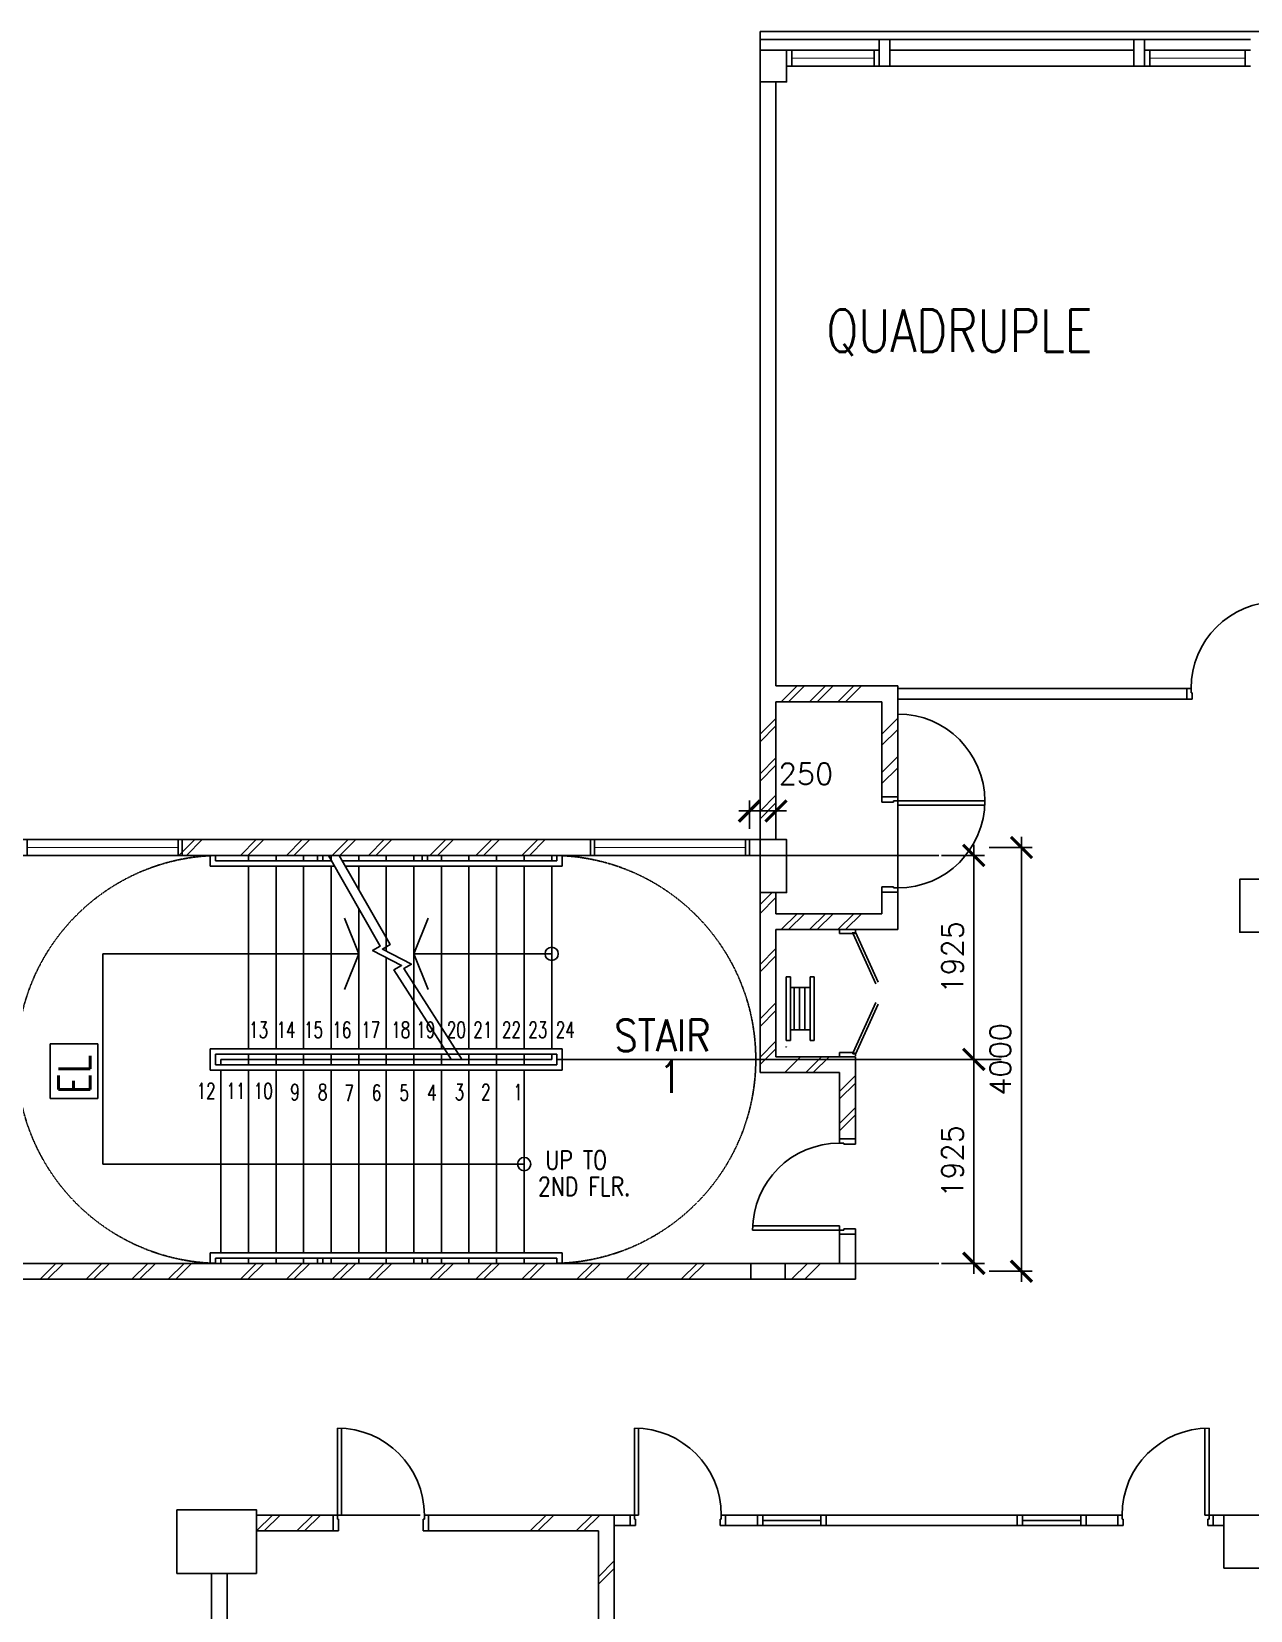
# Model space of a CAD drawing. Header units: feet. Extents: x 1625107 to 1747348, y -845223 to -759674.
# Drawn here: x 1638715 to 1650210, y -791074 to -776174 of the extents above; entities that cross this region are included whole.
import ezdxf

# ---------------------------------------------------------------- set-up
doc = ezdxf.new("R2010")
doc.units = ezdxf.units.FT
doc.header["$LTSCALE"] = 13
doc.header["$MEASUREMENT"] = 0
doc.linetypes.add('DIVIDE', pattern=[1.25, 0.5, -0.25, 0, -0.25, 0, -0.25])
doc.linetypes.add('HIDDEN', pattern=[0.375, 0.25, -0.125])
doc.layers.get('0').update_dxf_attribs({"linetype": 'CONTINUOUS'})
for name, color, linetype in [('-EL & K', 10, 'CONTINUOUS'), ('-HR', 4, 'CONTINUOUS'), ('COL', 3, 'CONTINUOUS'), ('DIM', 7, 'CONTINUOUS'), ('DOOR', 5, 'CONTINUOUS'), ('DR', 7, 'CONTINUOUS'), ('H', 1, 'CONTINUOUS'), ('hatch', 7, 'CONTINUOUS'), ('LINE', 7, 'CONTINUOUS'), ('partition', 7, 'CONTINUOUS'), ('stair', 7, 'CONTINUOUS'), ('T50', 4, 'CONTINUOUS'), ('WALL', 2, 'CONTINUOUS'), ('WIN', 5, 'CONTINUOUS'), ('WP', 50, 'DIVIDE')]:
    doc.layers.add(name, color=color, linetype=linetype)
doc.styles.add('DIMTEXT', font='romans.shx', dxfattribs={"width": 0.8})
doc.styles.add('E', font='ROMANS.SHX', dxfattribs={"width": 0.9})
doc.styles.add('ROMANS', font='romans')
doc.styles.get("Standard").update_dxf_attribs({"font": 'ROMANS.SHX'})
doc.dimstyles.new('STANDARD$0', dxfattribs={"dimscale": 0, "dimtxt": 8, "dimasz": 6, "dimexe": 1, "dimexo": 1, "dimgap": 3, "dimtad": 1, "dimdec": 0, "dimlfac": -1, "dimrnd": 1, "dimzin": 0, "dimdsep": 46, "dimtxsty": 'Standard', "dimcen": 0, "dimclrd": 5, "dimclre": 250, "dimadec": 0, "dimazin": 0, "dimtfac": 1, "dimtdec": 4, "dimtofl": 0, "dimtmove": 0, "dimatfit": 3, "dimfxl": 1, "dimtolj": 1, "dimtzin": 0, "dimarcsym": 0})

# ---------------------------------------------------------------- blocks, each defined once
blk = doc.blocks.new('FG')
at = {"layer": 'LINE', "linetype": 'Continuous'}
for points in [[(0, 0), (50, 0), (50, 100), (0, 100)], [(600, 0), (650, 0), (650, 100), (600, 100)]]:
    blk.add_lwpolyline(points, close=True, dxfattribs=at)
at = {"layer": 'LINE', "color": 5, "linetype": 'Continuous'}
for points in [[(600, 100), (50, 100)], [(50, 0), (600, 0)]]:
    blk.add_lwpolyline(points, dxfattribs=at)
at = {"layer": 'LINE', "color": 1, "linetype": 'Continuous'}
blk.add_lwpolyline([(50, 50), (600, 50)], dxfattribs=at)
blk = doc.blocks.new('DR-900-B')
at = {"layer": 'DR'}
for p, q in [((0, 900), (-150, 900)), ((-150, 900), (-150, 860)), ((0, 850), (0, 900)), ((-150, 860), (-110, 860)), ((-110, 860), (-110, 850)), ((-110, 850), (0, 850)), ((-150, 40), (-970, 40)), ((-969, 80), (-150, 80)), ((-150, 80), (-150, 40)), ((-150, 40), (-110, 40)), ((-150, 0), (-150, 40)), ((0, 0), (-150, 0)), ((-110, 50), (0, 50)), ((-110, 40), (-110, 50)), ((0, 50), (0, 0))]:
    blk.add_line(p, q, dxfattribs=at)
blk.add_arc((-150, 40), 820, 90, 180, dxfattribs=at)
blk = doc.blocks.new('d900-1b1')
at = {"layer": 'DR'}
for p, q in [((40, 100), (40, 920)), ((80, 919), (80, 100)), ((0, 0), (0, 100)), ((0, 100), (40, 100)), ((50, 0), (0, 0)), ((80, 100), (40, 100)), ((40, 100), (40, 60)), ((40, 60), (50, 60)), ((50, 60), (50, 0)), ((860, 60), (850, 60)), ((850, 60), (850, 0)), ((850, 0), (900, 0)), ((860, 100), (860, 60)), ((900, 100), (860, 100)), ((900, 0), (900, 100))]:
    blk.add_line(p, q, dxfattribs=at)
blk.add_arc((40, 100), 820, 0, 90, dxfattribs=at)
blk = doc.blocks.new('_ARCHTICK')
at = {"color": 0, "linetype": 'ByBlock', "const_width": 0.15}
blk.add_lwpolyline([(-0.5, -0.5), (0.5, 0.5)], dxfattribs=at)
blk = doc.blocks.new('*D52')
at = {"layer": 'DIM', "color": 7, "lineweight": -2, "transparency": 16777216}
for p, q in [((1649092, -788085), (1649092, -783885)), ((1648788, -783985), (1649192, -783985)), ((1648788, -787985), (1649192, -787985))]:
    blk.add_line(p, q, dxfattribs=at)
at = {"layer": 'DIM', "color": 7, "lineweight": -2, "transparency": 16777216, "xscale": 200, "yscale": 200, "zscale": 200}
for p, rotation in [((1649092, -783985), 90), ((1649092, -787985), 270)]:
    blk.add_blockref('_ARCHTICK', p, dxfattribs=dict(at, rotation=rotation))
at = {"layer": 'DIM', "color": 7, "transparency": 16777216, "insert": (1648892, -785985), "char_height": 200, "attachment_point": 5, "rotation": 90, "style": 'ROMANS'}
blk.add_mtext('\\A1;4000', dxfattribs=at)
blk = doc.blocks.new('*D53')
at = {"layer": 'DIM', "color": 7, "lineweight": -2, "transparency": 16777216}
for p, q in [((1648642, -788010), (1648642, -785885)), ((1648338, -785985), (1648742, -785985)), ((1648338, -787910), (1648742, -787910))]:
    blk.add_line(p, q, dxfattribs=at)
at = {"layer": 'DIM', "color": 7, "lineweight": -2, "transparency": 16777216, "xscale": 200, "yscale": 200, "zscale": 200}
for p, rotation in [((1648642, -785985), 90), ((1648642, -787910), 270)]:
    blk.add_blockref('_ARCHTICK', p, dxfattribs=dict(at, rotation=rotation))
at = {"layer": 'DIM', "color": 7, "transparency": 16777216, "insert": (1648442, -786948), "char_height": 200, "attachment_point": 5, "rotation": 90, "style": 'ROMANS'}
blk.add_mtext('\\A1;1925', dxfattribs=at)
blk = doc.blocks.new('*D54')
at = {"layer": 'DIM', "color": 7, "lineweight": -2, "transparency": 16777216}
for p, q in [((1648642, -783960), (1648642, -786085)), ((1648338, -784060), (1648742, -784060)), ((1648338, -785985), (1648742, -785985))]:
    blk.add_line(p, q, dxfattribs=at)
at = {"layer": 'DIM', "color": 7, "lineweight": -2, "transparency": 16777216, "xscale": 200, "yscale": 200, "zscale": 200}
for p, rotation in [((1648642, -784060), 90), ((1648642, -785985), 270)]:
    blk.add_blockref('_ARCHTICK', p, dxfattribs=dict(at, rotation=rotation))
at = {"layer": 'DIM', "color": 7, "transparency": 16777216, "insert": (1648442, -785023), "char_height": 200, "attachment_point": 5, "rotation": 90, "style": 'ROMANS'}
blk.add_mtext('\\A1;1925', dxfattribs=at)
blk = doc.blocks.new('*D55')
at = {"layer": 'DIM', "color": 7, "lineweight": -2, "transparency": 16777216}
for p, q in [((1646526, -783810), (1646526, -783541)), ((1646776, -783810), (1646776, -783541)), ((1646426, -783641), (1646876, -783641))]:
    blk.add_line(p, q, dxfattribs=at)
at = {"layer": 'DIM', "color": 7, "lineweight": -2, "transparency": 16777216, "xscale": 200, "yscale": 200, "zscale": 200, "rotation": 180}
blk.add_blockref('_ARCHTICK', (1646526, -783641), dxfattribs=at)
at = {"layer": 'DIM', "color": 7, "lineweight": -2, "transparency": 16777216, "xscale": 200, "yscale": 200, "zscale": 200}
blk.add_blockref('_ARCHTICK', (1646776, -783641), dxfattribs=at)
at = {"layer": 'DIM', "color": 7, "transparency": 16777216, "insert": (1647059, -783291), "char_height": 200, "attachment_point": 5, "style": 'ROMANS'}
blk.add_mtext('\\A1;250', dxfattribs=at)
blk = doc.blocks.new('AMSTR2-E')
at = {"layer": 'hatch', "color": 1}
for p, q in [((1643.1, -150), (1793.1, 0)), ((1714.8, -150), (1864.8, 0)), ((2223.5, -150), (2373.5, 0)), ((2295.1, -150), (2445.1, 0)), ((2657.5, -150), (2807.5, 0)), ((2729.1, -150), (2879.1, 0)), ((3090.4, -150), (3240.4, 0)), ((3162, -150), (3312, 0)), ((3431.1, -150), (3581.1, 0)), ((3502.8, -150), (3652.8, 0)), ((4011.5, -150), (4161.5, 0)), ((4083.1, -150), (4233.1, 0)), ((4445.5, -150), (4595.5, 0)), ((4517.1, -150), (4667.1, 0)), ((4878.4, -150), (5028.4, 0)), ((4950, -150), (5100, 0))]:
    blk.add_line(p, q, dxfattribs=at)
at = {"layer": 'stair', "color": 193}
for p, q in [((1940, -150), (1940, -250)), ((3111.1, -250), (1940, -250)), ((1990, -150), (1990, -200)), ((3082.6, -200), (1990, -200)), ((2951.7, -200), (2951.7, -150)), ((3001.7, -200), (3001.7, -150)), ((5210, -200), (3183.1, -200)), ((5260, -250), (3211.7, -250)), ((3938.3, -200), (3938.3, -150)), ((3988.3, -200), (3988.3, -150)), ((5210, -150), (5210, -200)), ((5260, -150), (5260, -250)), ((1940, -1975), (5260, -1975)), ((1940, -1975), (1940, -2175)), ((1990, -2025), (5210, -2025)), ((1990, -2025), (1990, -2125)), ((3864.3, -2025), (3862.2, -2025)), ((5210, -2025), (5210, -2125)), ((5260, -1975), (5260, -2175)), ((1940, -2175), (5260, -2175)), ((1990, -2125), (5210, -2125)), ((1940, -4000), (1940, -3900)), ((5260, -3900), (1940, -3900)), ((1990, -4000), (1990, -3950)), ((5210, -3950), (1990, -3950)), ((2951.7, -3950), (2951.7, -4000)), ((3001.7, -3950), (3001.7, -4000)), ((3938.3, -3950), (3938.3, -4000)), ((3988.3, -3950), (3988.3, -4000)), ((5210, -3950), (5210, -4000)), ((5260, -3900), (5260, -4000))]:
    blk.add_line(p, q, dxfattribs=at)
at = {"layer": 'stair'}
for p, q in [((2300, -150), (2300, -200)), ((2300, -250), (2300, -1975)), ((2560, -150), (2560, -200)), ((2560, -250), (2560, -1975)), ((2820, -150), (2820, -200)), ((2820, -250), (2820, -1975)), ((3080, -150), (3080, -200)), ((3080, -250), (3080, -1975)), ((3340, -150), (3340, -200)), ((3340, -250), (3340, -474.5)), ((3600, -150), (3600, -200)), ((3600, -250), (3600, -1052.3)), ((3860, -150), (3860, -200)), ((3860, -250), (3860, -1975)), ((4120, -150), (4120, -200)), ((4120, -250), (4120, -1975)), ((4380, -150), (4380, -200)), ((4380, -250), (4380, -1975)), ((4640, -150), (4640, -200)), ((4640, -250), (4640, -1975)), ((4900, -150), (4900, -200)), ((4900, -250), (4900, -1975)), ((5160, -150), (5160, -200)), ((5160, -250), (5160, -1975)), ((3340, -650.4), (3340, -1975)), ((3340, -1078.4), (927.4, -1078.4)), ((927.4, -1078.4), (927.4, -3062.5)), ((3600, -1114.3), (3600, -1637.4)), ((3860, -1078.4), (5160, -1078.4)), ((3600, -1637.4), (3600, -1975)), ((2040, -2075), (3839.3, -2075)), ((2040, -2075), (5160, -2075)), ((2040, -2075), (2040, -2125)), ((2300, -2025), (2300, -2075)), ((2300, -2025), (2300, -2075)), ((2300, -2075), (2300, -2125)), ((2560, -2025), (2560, -2075)), ((2560, -2025), (2560, -2075)), ((2560, -2075), (2560, -2125)), ((2820, -2025), (2820, -2075)), ((2820, -2025), (2820, -2075)), ((2820, -2075), (2820, -2125)), ((3080, -2025), (3080, -2075)), ((3080, -2025), (3080, -2075)), ((3080, -2075), (3080, -2125)), ((3340, -2025), (3340, -2075)), ((3340, -2025), (3340, -2075)), ((3340, -2075), (3340, -2125)), ((3600, -2025), (3600, -2070.6)), ((3600, -2025), (3600, -2075)), ((3600, -2075), (3600, -2125)), ((3860, -2025), (3860, -2125)), ((4120, -2025), (4120, -2075)), ((4120, -2075), (4120, -2125)), ((4120, -2075), (4120, -2125)), ((4380, -2025), (4380, -2075)), ((4380, -2075), (4380, -2125)), ((4380, -2075), (4380, -2125)), ((4640, -2025), (4640, -2075)), ((4640, -2075), (4640, -2125)), ((4900, -2025), (4900, -2075)), ((4900, -2075), (4900, -2125)), ((5160, -2025), (5160, -2075)), ((2040, -2175), (2040, -3900)), ((2300, -2175), (2300, -3900)), ((2560, -2175), (2560, -3900)), ((2820, -2175), (2820, -3900)), ((3080, -2175), (3080, -3900)), ((3340, -2175), (3340, -3900)), ((3600, -2175), (3600, -3900)), ((3860, -2175), (3860, -3900)), ((4120, -2175), (4120, -3900)), ((4380, -2175), (4380, -3900)), ((4640, -2175), (4640, -3900)), ((4900, -2175), (4900, -3900)), ((4900, -3062.5), (927.4, -3062.5)), ((2040, -3950), (2040, -4000)), ((2300, -3950), (2300, -4000)), ((2560, -3950), (2560, -4000)), ((2820, -3950), (2820, -4000)), ((3080, -3950), (3080, -4000)), ((3340, -3950), (3340, -4000)), ((3600, -3950), (3600, -4000)), ((3860, -3950), (3860, -4000)), ((4120, -3950), (4120, -4000)), ((4380, -3950), (4380, -4000)), ((4640, -3950), (4640, -4000)), ((4900, -3950), (4900, -4000))]:
    blk.add_line(p, q, dxfattribs=at)
at = {"layer": 'stair', "color": 5, "linetype": 'HIDDEN'}
for p, q in [((7125, -150), (8812.7, -150)), ((9398, -2075), (5210, -2075)), ((7125, -4000), (8812.7, -4000))]:
    blk.add_line(p, q, dxfattribs=at)
at = {"layer": 'stair'}
for points in [[(3054, -150), (3542.9, -1005.3), (3470.6, -1046.6), (3744.1, -1189.7), (3671.9, -1231), (4214, -2079.3)], [(3154.5, -150), (3635.7, -991.9), (3563.5, -1033.2), (3837, -1176.3), (3764.8, -1217.6), (4314.5, -2079.3)]]:
    blk.add_lwpolyline(points, dxfattribs=at)
at = {"layer": 'stair', "color": 4, "linetype": 'Continuous'}
for points in [[(3205.2, -741.4), (3340, -1078.4), (3205.2, -1415.5)], [(3994.8, -741.4), (3860, -1078.4), (3994.8, -1415.5)]]:
    blk.add_lwpolyline(points, dxfattribs=at)
at = {"layer": 'stair', "color": 2, "linetype": 'Continuous'}
for centre in [(5160, -1078.4), (4900, -3062.5)]:
    blk.add_circle(centre, 62.5, dxfattribs=at)
at = {"layer": 'stair', "color": 1, "linetype": 'HIDDEN'}
for centre, start, end in [((2040, -2075), 90, 270), ((5160, -2075), 270, 90)]:
    blk.add_arc(centre, 1925, start, end, dxfattribs=at)
at = {"layer": 'WALL'}
for p, q in [((1675, 0), (1675, -150)), ((1675, 0), (5525, 0)), ((5525, 0), (5525, -150)), ((7025, -150), (7025, 0)), ((7125, 0), (7025, 0)), ((1675, -150), (5525, -150)), ((7125, -150), (7025, -150))]:
    blk.add_line(p, q, dxfattribs=at)
at = {"layer": 'WIN'}
for p, q in [((175, 0), (1675, 0)), ((1637, 0), (1637, -150)), ((7025, 0), (5525, 0)), ((213, 0), (213, -150)), ((5563, 0), (5563, -150)), ((6987, 0), (6987, -150)), ((175, -150), (1675, -150)), ((7025, -150), (5525, -150))]:
    blk.add_line(p, q, dxfattribs=at)
at = {"layer": 'WIN', "const_width": 10, "flags": 128}
for points in [[(213, -75), (1637, -75)], [(6987, -75), (5563, -75)]]:
    blk.add_lwpolyline(points, dxfattribs=at)
at = {"color": 2, "style": 'ROMANS', "width": 0.85}
for s, p in [('STAIR', (5751, -1998.7)), ('1', (6170.8, -2389.9))]:
    blk.add_text(s, height=300, dxfattribs=at).set_placement(p)
at = {"layer": 'stair', "color": 7, "linetype": 'Continuous', "style": 'ROMANS', "width": 0.7}
for s, p in [('13', (2305.7, -1870.8)), ('14', (2564.5, -1870.8)), ('15', (2823.7, -1870.8)), ('16', (3091.2, -1870.8)), ('17', (3363.8, -1870.8)), ('18', (3646.4, -1870.8)), ('19', (3882.4, -1870.8)), ('20', (4170.7, -1870.8)), ('21', (4420.5, -1870.8)), ('22', (4690.7, -1870.8)), ('23', (4939.7, -1870.8)), ('24', (5198.7, -1870.8)), ('12', (1810.6, -2448.5)), ('11', (2091.6, -2448.5)), ('10', (2349.7, -2448.5)), ('9', (2693.6, -2458.5)), ('8', (2955, -2458.5)), ('7', (3204.5, -2469)), ('6', (3463.1, -2463.7)), ('5', (3724.5, -2463.7)), ('4', (3985.9, -2463.7)), ('3', (4244.5, -2458.5)), ('2', (4494, -2458.5)), ('1', (4798.6, -2459))]:
    blk.add_text(s, height=150, dxfattribs=at).set_placement(p)
at = {"layer": 'DIM', "color": 1}
dim = blk.add_linear_dim(base=(7275, 268.9), p1=(7025, 0), p2=(7275, 0), dimstyle='STANDARD$0', override={"dimscale": 100, "dimtxt": 2, "dimasz": 2, "dimgap": 1, "dimtxsty": 'ROMANS', "dimblk": 'ARCHTICK', "dimdle": 1, "dimclrd": 7, "dimclre": 7, "dimclrt": 7, "dimtdec": 0, "dimtmove": 2}, dxfattribs=at)
dim.commit()
dim.dimension.update_dxf_attribs({"geometry": '*D55', "text_midpoint": (7558.5, 618.9), "dimtype": 128, "insert": (-1639500.9, 783910.4)})
at = {"layer": 'DIM'}
for p1, p2, distance, picture, middle in [((9187, -4075), (9187, -75), -403.9, '*D52', (9390.9, -2075)), ((8736.9, -150), (8736.9, -2075), 403.9, '*D54', (8940.7, -1112.5)), ((8736.9, -4000), (8736.9, -2075), -403.9, '*D53', (8940.7, -3037.5))]:
    dim = blk.add_aligned_dim(p1=p1, p2=p2, distance=distance, dimstyle='STANDARD$0', override={"dimscale": 100, "dimtxt": 2, "dimasz": 2, "dimgap": 1, "dimtxsty": 'ROMANS', "dimblk": 'ARCHTICK', "dimdle": 1, "dimclrd": 7, "dimclre": 7, "dimclrt": 7, "dimtdec": 0, "dimtmove": 2}, dxfattribs=at)
    dim.commit()
    dim.dimension.update_dxf_attribs({"geometry": picture, "text_midpoint": middle, "insert": (-1639500.9, 783910.4)})

msp = doc.modelspace()

# ---------------------------------------------------------------- linework, layer by layer
at = {"layer": '-EL & K', "color": 0}
msp.add_lwpolyline([(1638891.4, -786242.4), (1638891.4, -785728.5), (1639338.5, -785728.5), (1639338.5, -786242.4)], close=True, dxfattribs=at)
at = {"layer": '-HR', "color": 0}
for p, q in [((1645831.2, -785694.9), (1645831.2, -785094.9)), ((1645831.2, -785094.9), (1645871.2, -785094.9)), ((1645871.2, -785694.9), (1645871.2, -785094.9)), ((1645871.2, -785194.9), (1646056.6, -785194.9)), ((1645906.6, -785594.9), (1645906.6, -785194.9)), ((1645956.6, -785594.9), (1645956.6, -785194.9)), ((1646006.6, -785594.9), (1646006.6, -785194.9)), ((1646056.6, -785694.9), (1646056.6, -785094.9)), ((1646056.6, -785094.9), (1646096.6, -785094.9)), ((1646096.6, -785694.9), (1646096.6, -785094.9)), ((1645871.2, -785594.9), (1646056.6, -785594.9)), ((1645831.2, -785694.9), (1645871.2, -785694.9)), ((1646056.6, -785694.9), (1646096.6, -785694.9))]:
    msp.add_line(p, q, dxfattribs=at)
at = {"color": 0}
for p, q in [((1645585.2, -776249.1), (1650210.2, -776249.1)), ((1645585.2, -776349.1), (1645585.2, -776249.1))]:
    msp.add_line(p, q, dxfattribs=at)
at = {"layer": 'COL', "color": 0}
for points in [[(1645585.2, -776349.1), (1645585.2, -776649.1), (1645835.2, -776649.1), (1645835.2, -776349.1)], [(1645585.2, -784299.1), (1645585.2, -783799.1), (1645835.2, -783799.1), (1645835.2, -784299.1)], [(1650710.2, -784174.1), (1650710.2, -784674.1), (1650110.2, -784674.1), (1650110.2, -784174.1)], [(1645822.7, -787949.1), (1645822.7, -787799.1), (1645497.7, -787799.1), (1645497.7, -787949.1)], [(1640085.2, -790124.1), (1640835.2, -790124.1), (1640835.2, -790724.1), (1640085.2, -790724.1)], [(1650710.2, -790174.1), (1649960.2, -790174.1), (1649960.2, -790674.1), (1650710.2, -790674.1)]]:
    msp.add_lwpolyline(points, close=True, dxfattribs=at)
at = {"layer": 'DIM', "color": 0}
for p, q in [((1645585.2, -783949.1), (1647273, -783949.1)), ((1645585.2, -787799.1), (1646848, -787799.1)), ((1645585.2, -787799.1), (1647273, -787799.1))]:
    msp.add_line(p, q, dxfattribs=at)
at = {"layer": 'DOOR', "color": 0}
for p, q in [((1646335.2, -784649.1), (1646335.2, -784687.1)), ((1646460.2, -784687.1), (1646335.2, -784687.1)), ((1646460.2, -784674.1), (1646460.2, -784687.1)), ((1646485.2, -784678.5), (1646460.2, -784678.5)), ((1646460.2, -784678.5), (1646460.2, -784691.5)), ((1646464.4, -784687.9), (1646485.2, -784674.1)), ((1646464.4, -784692.4), (1646485.2, -784678.5)), ((1646464.4, -784687.9), (1646678.4, -785160)), ((1646485.2, -784653.5), (1646485.2, -784678.5)), ((1646485.2, -784674.1), (1646698.5, -785145.1)), ((1646464.4, -785810.3), (1646678.4, -785338.2)), ((1646485.2, -785824.1), (1646698.5, -785353.1)), ((1646460.2, -785808.9), (1646335.2, -785808.9)), ((1646335.2, -785808.9), (1646335.2, -785846.9)), ((1646460.2, -785821.9), (1646460.2, -785808.9)), ((1646485.2, -785821.9), (1646460.2, -785821.9)), ((1646464.4, -785808.1), (1646485.2, -785821.9)), ((1646485.2, -785840.1), (1646485.2, -785824.1))]:
    msp.add_line(p, q, dxfattribs=at)
at = {"layer": 'DR', "color": 0}
msp.add_arc((1646885.2, -783435.1), 820, 0, 90, dxfattribs=at)
at = {"layer": 'H', "color": 0}
for p, q in [((1645785.3, -782499.1), (1645935.3, -782349.1)), ((1645855.1, -782499.1), (1646005.1, -782349.1)), ((1645585.2, -782805.3), (1645735.2, -782655.3)), ((1645585.2, -782876), (1645735.2, -782726)), ((1645585.2, -783177.5), (1645735.2, -783027.5)), ((1645585.2, -783248.2), (1645735.2, -783098.2)), ((1645585.2, -783531.7), (1645735.2, -783381.7)), ((1645585.2, -783602.4), (1645735.2, -783452.4)), ((1645585.2, -784413.4), (1645699.5, -784299.1)), ((1645585.2, -784495.8), (1645735.2, -784345.8)), ((1645785.3, -784649.1), (1645935.3, -784499.1)), ((1645855.2, -784649.1), (1646005.2, -784499.1)), ((1645585.2, -784976.8), (1645735.2, -784826.8)), ((1645585.2, -785047.6), (1645735.2, -784897.6)), ((1645585.2, -785491.5), (1645735.2, -785341.5)), ((1645585.2, -785562.2), (1645735.2, -785412.2)), ((1645585.2, -785852.4), (1645735.2, -785702.4)), ((1645585.2, -785923.1), (1645735.2, -785773.1)), ((1645818.2, -785999.1), (1645968.2, -785849.1)), ((1646335.2, -786176.8), (1646485.2, -786026.8)), ((1646335.2, -786247.5), (1646485.2, -786097.5)), ((1646335.2, -786477.5), (1646485.2, -786327.5)), ((1646335.2, -786548.2), (1646485.2, -786398.2)), ((1644060.2, -790756.9), (1644210.2, -790606.9)), ((1644060.2, -790827.6), (1644210.2, -790677.6))]:
    msp.add_line(p, q, dxfattribs=at)
at = {"layer": 'hatch', "color": 0}
for p, q in [((1646052.9, -782499.1), (1646202.9, -782349.1)), ((1646124.5, -782499.1), (1646274.5, -782349.1)), ((1646320.1, -782499.1), (1646470.1, -782349.1)), ((1646391.8, -782499.1), (1646541.8, -782349.1)), ((1646735.2, -782803.1), (1646885.2, -782653.1)), ((1646735.2, -782909.1), (1646885.2, -782759.1)), ((1646735.2, -783165.2), (1646885.2, -783015.2)), ((1646735.2, -783271.3), (1646885.2, -783121.3)), ((1646052.9, -784649.1), (1646202.9, -784499.1)), ((1646124.5, -784649.1), (1646274.5, -784499.1)), ((1646320.2, -784649.1), (1646470.2, -784499.1)), ((1646391.8, -784649.1), (1646541.8, -784499.1)), ((1646015.9, -785999.1), (1646165.9, -785849.1)), ((1646087.5, -785999.1), (1646237.5, -785849.1)), ((1638794.7, -787949.1), (1638944.7, -787799.1)), ((1638866.3, -787949.1), (1639016.3, -787799.1)), ((1639228.7, -787949.1), (1639378.7, -787799.1)), ((1639300.3, -787949.1), (1639450.3, -787799.1)), ((1639661.6, -787949.1), (1639811.6, -787799.1)), ((1639733.2, -787949.1), (1639883.2, -787799.1)), ((1640002.4, -787949.1), (1640152.4, -787799.1)), ((1640074, -787949.1), (1640224, -787799.1)), ((1640683.7, -787949.1), (1640833.7, -787799.1)), ((1640755.3, -787949.1), (1640905.3, -787799.1)), ((1641117.7, -787949.1), (1641267.7, -787799.1)), ((1641189.3, -787949.1), (1641339.3, -787799.1)), ((1641550.6, -787949.1), (1641700.6, -787799.1)), ((1641622.2, -787949.1), (1641772.2, -787799.1)), ((1641891.4, -787949.1), (1642041.4, -787799.1)), ((1641963, -787949.1), (1642113, -787799.1)), ((1642471.7, -787949.1), (1642621.7, -787799.1)), ((1642543.3, -787949.1), (1642693.3, -787799.1)), ((1642905.7, -787949.1), (1643055.7, -787799.1)), ((1642977.3, -787949.1), (1643127.3, -787799.1)), ((1643338.6, -787949.1), (1643488.6, -787799.1)), ((1643410.2, -787949.1), (1643560.2, -787799.1)), ((1643858.7, -787949.1), (1644008.7, -787799.1)), ((1643930.3, -787949.1), (1644080.3, -787799.1)), ((1644322.2, -787949.1), (1644472.2, -787799.1)), ((1644393.8, -787949.1), (1644543.8, -787799.1)), ((1644842.3, -787949.1), (1644992.3, -787799.1)), ((1644913.9, -787949.1), (1645063.9, -787799.1)), ((1645882.1, -787949.1), (1646032.1, -787799.1)), ((1646006.7, -787949.1), (1646156.7, -787799.1)), ((1640836.2, -790324.1), (1640986.2, -790174.1)), ((1640907.9, -790324.1), (1641057.9, -790174.1)), ((1641216.9, -790324.1), (1641366.9, -790174.1)), ((1641288.6, -790324.1), (1641438.6, -790174.1)), ((1643417.7, -790324.1), (1643567.7, -790174.1)), ((1643489.4, -790324.1), (1643639.4, -790174.1)), ((1643851.7, -790324.1), (1644001.7, -790174.1)), ((1643923.4, -790324.1), (1644073.4, -790174.1))]:
    msp.add_line(p, q, dxfattribs=at)
at = {"layer": 'LINE', "color": 0}
for p, q in [((1645585.2, -776249.1), (1645585.2, -776174.1)), ((1655710.2, -776174.1), (1645585.2, -776174.1)), ((1646735.2, -784295.1), (1646885.2, -784295.1))]:
    msp.add_line(p, q, dxfattribs=at)
for points in [[(1646885.2, -783435.1), (1646885.2, -784295.1)], [(1641640.2, -790174.1), (1642380.2, -790174.1)]]:
    msp.add_lwpolyline(points, dxfattribs=at)
at = {"layer": 'partition', "color": 0}
for p, q in [((1646885.2, -782374.1), (1649610.2, -782374.1)), ((1646885.2, -782474.1), (1649610.2, -782474.1)), ((1644210.2, -790174.1), (1644360.2, -790174.1)), ((1644210.2, -790274.1), (1644360.2, -790274.1)), ((1645260.2, -790174.1), (1645610.2, -790174.1)), ((1645260.2, -790274.1), (1645610.2, -790274.1)), ((1646160.2, -790174.1), (1648060.2, -790174.1)), ((1646160.2, -790274.1), (1648060.2, -790274.1)), ((1648610.2, -790174.1), (1648960.2, -790174.1)), ((1648610.2, -790274.1), (1648960.2, -790274.1)), ((1649860.2, -790174.1), (1649960.2, -790174.1)), ((1649860.2, -790274.1), (1649960.2, -790274.1))]:
    msp.add_line(p, q, dxfattribs=at)
at = {"layer": 'stair', "color": 0}
msp.add_line((1646485.2, -785849.1), (1646335.2, -785849.1), dxfattribs=at)
at = {"layer": 'WALL', "color": 0}
for p, q in [((1645585.2, -776349.1), (1645585.2, -783799.1)), ((1645735.2, -776649.1), (1645735.2, -782349.1)), ((1645735.2, -782349.1), (1646885.2, -782349.1)), ((1646885.2, -782349.1), (1646885.2, -783395.1)), ((1646735.2, -782499.1), (1645735.2, -782499.1)), ((1645735.2, -782499.1), (1645735.2, -783799.1)), ((1646735.2, -782499.1), (1646735.2, -783395.1)), ((1645585.2, -784039.1), (1645585.2, -785999.1)), ((1645735.2, -784299.1), (1645735.2, -784499.1)), ((1646735.2, -784295.1), (1646735.2, -784499.1)), ((1646885.2, -784295.1), (1646885.2, -784649.1)), ((1645735.2, -784499.1), (1646735.2, -784499.1)), ((1646885.2, -784649.1), (1645735.2, -784649.1)), ((1645735.2, -784649.1), (1645735.2, -785849.1)), ((1645735.2, -784649.1), (1645735.2, -785849.1)), ((1646485.2, -785849.1), (1645735.2, -785849.1)), ((1646485.2, -786626.3), (1646485.2, -785849.1)), ((1645585.2, -785999.1), (1646335.2, -785999.1)), ((1646335.2, -786624.1), (1646335.2, -785999.1)), ((1646335.2, -787524.1), (1646335.2, -787799.1)), ((1646335.2, -787524.1), (1646485.2, -787524.1)), ((1646485.2, -787524.1), (1646485.2, -787949.1)), ((1645585.2, -787799.1), (1638535.2, -787799.1)), ((1645735.2, -787799.1), (1646328.7, -787799.1)), ((1645585.2, -787949.1), (1638535.2, -787949.1)), ((1645735.2, -787949.1), (1646485.2, -787949.1))]:
    msp.add_line(p, q, dxfattribs=at)
for points in [[(1646810.2, -776249.1), (1646810.2, -776499.1), (1646710.2, -776499.1), (1646710.2, -776249.1)], [(1649210.2, -776249.1), (1649210.2, -776499.1), (1649110.2, -776499.1), (1649110.2, -776249.1)]]:
    msp.add_lwpolyline(points, close=True, dxfattribs=at)
for points in [[(1640410.2, -790724.1), (1640410.2, -794974.1), (1644210.2, -794974.1), (1644210.2, -790174.1), (1642460.2, -790174.1)], [(1641560.2, -790174.1), (1640835.2, -790174.1)], [(1640560.2, -790724.1), (1640560.2, -794824.1), (1644060.2, -794824.1), (1644060.2, -790324.1), (1642460.2, -790324.1)], [(1641560.2, -790324.1), (1640835.2, -790324.1)]]:
    msp.add_lwpolyline(points, dxfattribs=at)
at = {"layer": 'WIN', "color": 0}
for p, q in [((1645710.2, -776349.1), (1646710.2, -776349.1)), ((1645885.2, -776349.1), (1645885.2, -776499.1)), ((1646660.2, -776349.1), (1646660.2, -776499.1)), ((1646810.2, -776349.1), (1649110.2, -776349.1)), ((1649210.2, -776349.1), (1650210.2, -776349.1)), ((1649260.2, -776349.1), (1649260.2, -776499.1)), ((1650160.2, -776349.1), (1650160.2, -776499.1)), ((1645835.2, -776499.1), (1649110.2, -776499.1)), ((1649210.2, -776499.1), (1650210.2, -776499.1))]:
    msp.add_line(p, q, dxfattribs=at)
at = {"layer": 'WIN', "color": 0, "const_width": 10, "flags": 128}
for points in [[(1646660.2, -776424.1), (1645885.2, -776424.1)], [(1649260.2, -776424.1), (1650160.2, -776424.1)]]:
    msp.add_lwpolyline(points, dxfattribs=at)
at = {"layer": 'WP', "color": 0}
msp.add_line((1645835.9, -785753.1), (1645821.4, -785764.5), dxfattribs=at)

# ---------------------------------------------------------------- block references
at = {"layer": 'DR', "color": 0, "xscale": -1}
for p in [(1650510.2, -782474.1), (1649860.2, -790274.1)]:
    msp.add_blockref('d900-1b1', p, dxfattribs=at)
at = {"layer": 'DR', "color": 0}
msp.add_blockref('d900-1b1', (1644360.2, -790274.1), dxfattribs=at)
at = {"layer": 'LINE', "color": 0}
for name, p in [('AMSTR2-E', (1638460.2, -783799.1)), ('FG', (1645560.2, -790274.1)), ('FG', (1648010.2, -790274.1))]:
    msp.add_blockref(name, p, dxfattribs=at)
at = {"layer": 'stair', "color": 0}
msp.add_blockref('DR-900-B', (1646485.2, -787524.1), dxfattribs=at)
at = {"layer": 'stair', "color": 0, "rotation": 270}
msp.add_blockref('DR-900-B', (1641559.1, -790324.1), dxfattribs=at)
at = {"layer": 'WALL', "color": 0, "rotation": 180}
msp.add_blockref('DR-900-B', (1646735.2, -783395.1), dxfattribs=at)

# ---------------------------------------------------------------- texts
at = {"layer": '-EL & K', "color": 0, "style": 'E', "width": 0.8}
msp.add_text('EL', height=300, rotation=90, dxfattribs=at).set_placement((1639268.5, -786199.2))
at = {"layer": 'stair', "color": 0, "style": 'ROMANS', "width": 0.8}
for s, p in [('UP TO', (1643560.8, -786911.3)), ('2ND FLR.', (1643492.2, -787160.6))]:
    msp.add_text(s, height=175, dxfattribs=at).set_placement(p)
at = {"layer": 'T50', "color": 0, "style": 'DIMTEXT', "width": 0.8}
msp.add_text('QUADRUPLE', height=400, dxfattribs=at).set_placement((1646210.7, -779196.7))

doc.saveas('drawing.dxf')
